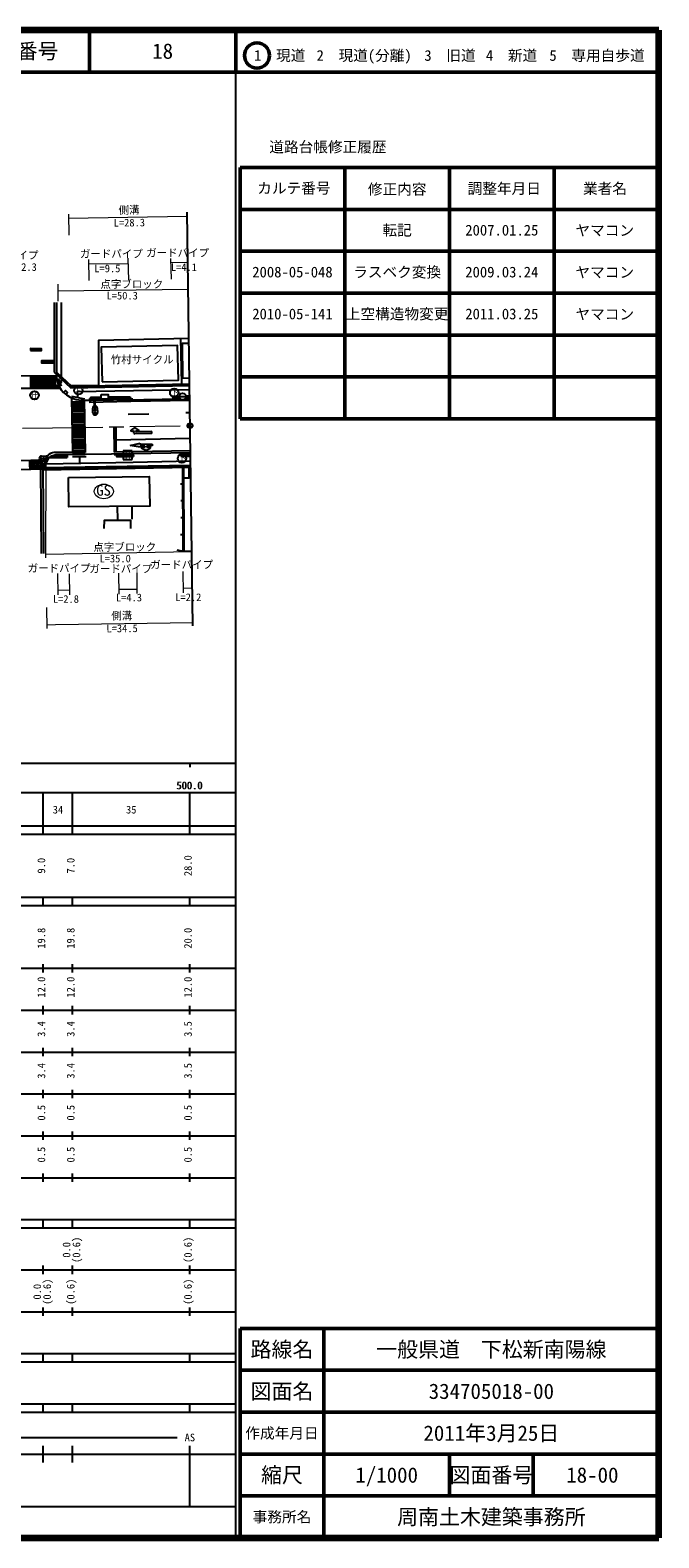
# Model space of a CAD drawing. Units: millimetres at full size, sheet at 1:1000; details may follow other scales. Extents: x -36168206 to 680000, y -213619760 to 380000.
# Drawn here: x 529857 to 680000, y 20000 to 380000 of the extents above; entities that cross this region are included whole.
import ezdxf
from ezdxf.enums import TextEntityAlignment as Align

# ---------------------------------------------------------------- set-up
doc = ezdxf.new("R2010")
doc.units = ezdxf.units.MM
doc.header["$LTSCALE"] = 1000
doc.header["$PDMODE"] = 32
doc.header["$PDSIZE"] = 500
doc.linetypes.add('CHAIN', pattern=[18.5, 12, -1.5, 3.5, -1.5])
for name, color, linetype, lineweight in [('M-BGD', 7, 'Continuous', 25), ('M-BGD-EXST', 7, 'Continuous', 25), ('M-BMK', 2, 'CHAIN', 13), ('M-BMK-HTXT', 7, 'Continuous', 13), ('M-BMK-OTRS', 5, 'Continuous', 25), ('M-BMK-SRVR', 3, 'Continuous', 25), ('M-STR-HTXT', 7, 'Continuous', 13), ('M-STR-STRC', 7, 'Continuous', 25), ('M-TTL', 2, 'Continuous', 140), ('M-TTL-BAND', 7, 'Continuous', 25), ('M-TTL-FRAM', 2, 'Continuous', 50), ('M-TTL-LINE', 7, 'Continuous', 50)]:
    doc.layers.add(name, color=color, linetype=linetype, lineweight=lineweight)
doc.layers.add('M-OTRS', color=6, linetype='Continuous')
doc.layers.add('M-TTL-TXT', color=7, linetype='Continuous')
doc.styles.add('ＭＳ ゴシック', font='')
doc.styles.get('ＭＳ ゴシック').set_extended_font_data('MS Gothic')

msp = doc.modelspace()

# ---------------------------------------------------------------- hatches: boundary and pattern name
at = {"layer": 'M-STR-STRC'}
for points in [[(532590, 303941), (529940, 303947), (529940, 303497), (532590, 303491)], [(535592, 301034), (532592, 301041), (532592, 300591), (535592, 300584)], [(530394, 297496), (529944, 297497), (529946, 294497), (530396, 294496)], [(531294, 297494), (530844, 297495), (530846, 294495), (531296, 294494)], [(532194, 297492), (531744, 297493), (531746, 294493), (532196, 294492)], [(533094, 297490), (532644, 297491), (532646, 294491), (533096, 294490)], [(533994, 297488), (533544, 297489), (533546, 294489), (533996, 294488)], [(534894, 297485), (534444, 297486), (534446, 294486), (534896, 294485)], [(535794, 297483), (535344, 297484), (535346, 294484), (535796, 294483)], [(536695, 295152), (536245, 295152), (536246, 294482), (536696, 294481)], [(542740, 291324), (539741, 291277), (539749, 290827), (542749, 290874)], [(542758, 290424), (539758, 290377), (539767, 289928), (542767, 289975)], [(542775, 289525), (539776, 289478), (539785, 289028), (542784, 289075)], [(542793, 288625), (539793, 288578), (539802, 288128), (542802, 288175)], [(542819, 287275), (542810, 287725), (539811, 287678), (539820, 287228)], [(542837, 286375), (542828, 286825), (539828, 286778), (539837, 286328)], [(542854, 285475), (542846, 285925), (539846, 285878), (539855, 285428)], [(542863, 285025), (539863, 284978), (539872, 284529), (542872, 284576)], [(550324, 285280), (549874, 285273), (549894, 279268), (550344, 279275)], [(555108, 284305), (555728, 284315, 0.74206), (555780, 284499), (554846, 285101), (553930, 284470, 0.74206), (553989, 284287), (554608, 284297), (554616, 283797, 0.41388), (554819, 283600), (558925, 283665), (558917, 284165), (555211, 284107, -0.41421), (555110, 284205)], [(542881, 284126), (539881, 284079), (539890, 283629), (542889, 283676)], [(542898, 283226), (539899, 283179), (539907, 282729), (542907, 282776)], [(542916, 282326), (539916, 282279), (539925, 281829), (542925, 281876)], [(542933, 281426), (539934, 281379), (539942, 280929), (542942, 280976)], [(557710, 280433), (557706, 280708), (558971, 280728), (558964, 281126), (556154, 281082), (556149, 281357), (553760, 280845), (556164, 280409), (556160, 280684), (557239, 280701), (557243, 280426), (556574, 280416, 0.77336), (556505, 280133), (557489, 279605), (558527, 280163, 0.78564), (558453, 280445)], [(529931, 277285), (529481, 277276), (529561, 275177), (530011, 275186)], [(530831, 277304), (530381, 277295), (530461, 275196), (530911, 275205)], [(531731, 277323), (531281, 277313), (531361, 275215), (531811, 275224)], [(532631, 277342), (532181, 277332), (532261, 275233), (532711, 275243)], [(533531, 277360), (533081, 277351), (533094, 277008), (533544, 277025)], [(542951, 280526), (539951, 280479), (539960, 280029), (542960, 280076)], [(542968, 279626), (539969, 279579), (539978, 279129), (542977, 279176)]]:
    msp.add_hatch(color=256, dxfattribs=at).paths.add_polyline_path(points)

# ---------------------------------------------------------------- linework, layer by layer
at = {"layer": 'M-BGD'}
for p, q in [((535583, 315007), (535594, 298304)), ((565789, 306428), (565987, 295499)), ((537828, 293500), (538470, 293020)), ((543887, 291895), (546790, 291923)), ((544279, 292404), (546790, 292417)), ((544279, 292404), (544281, 292154)), ((544281, 292154), (546790, 292167)), ((548490, 292425), (553762, 292452)), ((548490, 292175), (553764, 292202)), ((548490, 291940), (554396, 291997)), ((553762, 292452), (553764, 292202)), ((563817, 292613), (565478, 292636)), ((563817, 292613), (563820, 292363)), ((563820, 292363), (565480, 292386)), ((563826, 292160), (565543, 292183)), ((565469, 292519), (567069, 292519)), ((566907, 292037), (567948, 292064)), ((567004, 292203), (567946, 292216)), ((567057, 292657), (567939, 292669)), ((567061, 292407), (567943, 292419)), ((534313, 277860), (538725, 277930)), ((534655, 278115), (538721, 278180)), ((535305, 278385), (538973, 278428)), ((538721, 278180), (538725, 277930)), ((549912, 278647), (554019, 278586)), ((550459, 278378), (554028, 278414)), ((550459, 278378), (550462, 278128)), ((550462, 278128), (554031, 278164)), ((554019, 278586), (554726, 278576)), ((554028, 278414), (554510, 278419)), ((554031, 278164), (554512, 278169)), ((554510, 278419), (554512, 278169)), ((565702, 278782), (568131, 278762)), ((565855, 278512), (568134, 278544)), ((565859, 278262), (565855, 278512)), ((565859, 278262), (568137, 278294)), ((532862, 275708), (532312, 275704)), ((532312, 275704), (532468, 255050)), ((532862, 275708), (533018, 255054)), ((532863, 275553), (568167, 276119)), ((532865, 275253), (568171, 275819)), ((532867, 275053), (568173, 275652)), ((566240, 275623), (566290, 255626)), ((566490, 275623), (566540, 255603)), ((565763, 271688), (566250, 271688)), ((565818, 267661), (566260, 267662)), ((550636, 266308), (550705, 263030)), ((554155, 266336), (554155, 263226)), ((565826, 263627), (566270, 263627)), ((565789, 259607), (566280, 259608))]:
    msp.add_line(p, q, dxfattribs=at)
for points in [[(536133, 315008), (536144, 298338), (539702, 295023), (567900, 295534)], [(539552, 295163), (546293, 295258), (546233, 306014), (567750, 306470)], [(567767, 305186), (566184, 305187), (566274, 296928), (567881, 296950)], [(535594, 298304), (539548, 294620), (567906, 295134)], [(536171, 297766), (536170, 296939), (536457, 295679), (536789, 294944), (537262, 294115), (537828, 293500), (538515, 292908), (539381, 292328), (540151, 292021), (540830, 291805), (541476, 291699), (542376, 291629), (544431, 291639), (549737, 291719), (557023, 291781), (565656, 292005)], [(537828, 293500), (538271, 293939), (538809, 293474), (538470, 293020)], [(568126, 279098), (549266, 278776), (536601, 278628), (536021, 278601), (535512, 278454), (534943, 278252), (534536, 278059), (534156, 277720), (533692, 277258), (533402, 276800), (533057, 276277), (532785, 275708)], [(566496, 273143), (567836, 273143), (567793, 275646)], [(547558, 261034), (547583, 263025), (553826, 263034), (553835, 261022)], [(564862, 255909), (566407, 255603), (568220, 255603)]]:
    msp.add_lwpolyline(points, dxfattribs=at)
for points in [[(547059, 296003), (565281, 296391), (565042, 304680), (546850, 304322)], [(546790, 293023), (548490, 293023), (548490, 291923), (546790, 291923)], [(538990, 273202), (558257, 273424), (558406, 266368), (539114, 266220)]]:
    msp.add_lwpolyline(points, close=True, dxfattribs=at)
for centre, radius in [((544195, 291898), 150), ((549410, 291948), 150), ((553787, 291991), 150), ((564087, 292163), 150), ((566269, 292519), 800), ((567631, 292212), 150)]:
    msp.add_circle(centre, radius, dxfattribs=at)
at = {"layer": 'M-BGD-EXST'}
for p, q in [((554206, 279559), (552106, 279559)), ((552106, 279559), (552106, 277459)), ((552106, 277459), (554206, 277459)), ((554206, 277459), (554206, 279559))]:
    msp.add_line(p, q, dxfattribs=at)
for centre in [(530898, 292815), (541387, 293985), (564256, 293420), (566097, 277723)]:
    msp.add_circle(centre, 1000, dxfattribs=at)
at = {"layer": 'M-BMK'}
msp.add_lwpolyline([(67031, 278454), (86431, 278732), (154330, 279595), (234206, 280827), (294708, 281532), (354723, 282454), (386841, 282929), (413656, 283279), (452005, 283873), (472541, 284227), (535201, 285043), (568037, 285558)], dxfattribs=at)
at = {"layer": 'M-BMK-HTXT'}
msp.add_ellipse((547450, 269857), major_axis=(2281, 0), ratio=0.765183, dxfattribs=at)
at = {"layer": 'M-BMK-OTRS'}
msp.add_line((568694, 237747), (567336, 336575), dxfattribs=at)
at = {"layer": 'M-BMK-SRVR'}
msp.add_circle((568037, 285558), 600, dxfattribs=at)
at = {"layer": 'M-OTRS'}
msp.add_point((567965, 285638), dxfattribs=at)
at = {"layer": 'M-STR-HTXT'}
for p, q in [((539018, 336081), (539104, 331066)), ((539035, 335109), (567350, 335553)), ((543755, 325216), (543841, 320196)), ((543773, 324164), (553249, 324286)), ((553215, 325535), (553355, 320268)), ((563409, 325505), (563506, 320506)), ((563428, 324515), (567501, 324571)), ((536479, 319331), (536502, 315319)), ((536489, 317720), (567590, 318122)), ((533580, 276404), (533516, 253974)), ((533518, 254839), (568450, 255543)), ((536396, 250229), (536477, 245194)), ((539186, 250155), (539293, 245185)), ((550947, 250367), (551026, 245340)), ((555319, 250427), (555339, 245479)), ((566307, 250727), (566367, 245680)), ((539271, 246241), (536460, 246253)), ((555335, 246425), (551009, 246420)), ((568571, 246738), (566355, 246711)), ((533756, 242171), (533851, 237155))]:
    msp.add_line(p, q, dxfattribs=at)
msp.add_lwpolyline([(533835, 238021), (535875, 238048), (568773, 238563)], dxfattribs=at)
at = {"layer": 'M-STR-STRC'}
for p, q in [((526801, 297505), (536171, 297482)), ((529944, 297497), (529946, 294497)), ((530394, 297496), (530396, 294496)), ((530844, 297495), (530846, 294495)), ((531294, 297494), (531296, 294494)), ((531744, 297493), (531746, 294493)), ((532194, 297492), (532196, 294492)), ((532644, 297491), (532646, 294491)), ((533094, 297490), (533096, 294490)), ((533544, 297489), (533546, 294489)), ((533994, 297488), (533996, 294488)), ((534444, 297486), (534446, 294486)), ((534894, 297485), (534896, 294485)), ((535344, 297484), (535346, 294484)), ((535794, 297483), (535796, 294483)), ((536514, 296806), (537225, 294961)), ((525957, 294507), (537054, 294480)), ((539723, 292192), (539978, 279129)), ((539760, 292626), (542875, 291992)), ((542734, 291631), (542977, 279176)), ((539741, 291277), (542740, 291324)), ((539749, 290827), (542749, 290874)), ((539758, 290377), (542758, 290424)), ((539767, 289928), (542767, 289975)), ((539776, 289478), (542775, 289525)), ((539785, 289028), (542784, 289075)), ((539793, 288578), (542793, 288625)), ((539802, 288128), (542802, 288175)), ((544845, 288642), (544793, 289741)), ((545216, 290312), (545158, 291523)), ((545416, 290322), (545358, 291533)), ((545891, 289794), (545944, 288695)), ((553240, 288321), (558215, 288379)), ((567043, 288691), (567994, 288704)), ((539811, 287678), (542810, 287725)), ((539820, 287228), (542819, 287275)), ((539828, 286778), (542828, 286825)), ((539837, 286328), (542837, 286375)), ((539846, 285878), (542846, 285925)), ((539855, 285428), (542854, 285475)), ((539863, 284978), (542863, 285025)), ((539872, 284529), (542872, 284576)), ((549874, 285273), (549894, 279268)), ((550324, 285280), (550344, 279275)), ((554846, 285101), (553930, 284470)), ((555780, 284499), (554846, 285101)), ((539881, 284079), (542881, 284126)), ((539890, 283629), (542889, 283676)), ((539899, 283179), (542898, 283226)), ((539907, 282729), (542907, 282776)), ((539916, 282279), (542916, 282326)), ((539925, 281829), (542925, 281876)), ((539934, 281379), (542933, 281426)), ((539942, 280929), (542942, 280976)), ((568079, 282505), (550334, 282115)), ((553760, 280845), (556149, 281357)), ((556164, 280409), (553760, 280845)), ((553989, 284287), (554608, 284297)), ((554616, 283797), (554608, 284297)), ((558925, 283665), (554819, 283600)), ((555108, 284305), (555728, 284315)), ((555110, 284205), (555108, 284305)), ((558917, 284165), (555211, 284107)), ((556154, 281082), (556149, 281357)), ((558964, 281126), (556154, 281082)), ((558925, 283665), (558917, 284165)), ((558964, 281126), (558971, 280728)), ((526251, 277208), (533800, 277366)), ((529931, 277285), (530011, 275186)), ((530381, 277295), (530461, 275196)), ((530831, 277304), (530911, 275205)), ((531281, 277313), (531361, 275215)), ((531731, 277323), (531811, 275224)), ((532181, 277332), (532261, 275233)), ((532566, 278282), (533666, 278282)), ((532631, 277342), (532711, 275243)), ((539951, 280479), (542951, 280526)), ((539952, 278215), (543243, 278220)), ((539960, 280029), (542960, 280076)), ((539969, 279579), (542968, 279626)), ((539978, 279129), (542977, 279176)), ((541631, 278218), (541635, 276534)), ((568120, 279558), (549894, 279268)), ((557239, 280701), (556160, 280684)), ((556164, 280409), (556160, 280684)), ((557489, 279605), (556505, 280133)), ((557243, 280426), (556574, 280416)), ((557239, 280701), (557243, 280426)), ((557489, 279605), (558527, 280163)), ((558971, 280728), (557706, 280708)), ((557706, 280708), (557710, 280433)), ((558453, 280445), (557710, 280433)), ((526295, 275109), (533844, 275266)), ((533666, 277182), (532566, 277182)), ((533805, 277047), (533307, 275626))]:
    msp.add_line(p, q, dxfattribs=at)
for points in [[(536916, 295764), (537306, 295936), (537328, 314993)], [(535592, 301034), (532592, 301041), (532592, 300591), (535592, 300584)], [(536696, 294481), (536695, 295152), (536245, 295152), (536246, 294482)], [(541206, 292332), (541200, 293685), (567919, 294186)], [(567955, 291560), (553889, 291292), (543936, 291119)], [(533081, 277351), (533094, 277008), (533544, 277025), (533531, 277360)], [(539978, 279129), (535501, 279129), (535222, 279108), (534713, 278892), (534358, 278691), (534095, 278417), (533849, 278054), (533615, 277647)], [(568153, 277099), (554433, 276741), (533580, 276404)]]:
    msp.add_lwpolyline(points, dxfattribs=at)
msp.add_lwpolyline([(529940, 303497), (532590, 303491), (532590, 303941), (529940, 303947)], close=True, dxfattribs=at)
for centre, radius in [((545239, 291915), 400), ((545333, 289833), 150), ((545362, 289213), 150), ((545392, 288594), 150), ((532500, 277726), 150), ((533120, 277726), 150), ((533740, 277726), 150)]:
    msp.add_circle(centre, radius, dxfattribs=at)
for centre, radius, start, end in [((545342, 289767), 550, 92.73281, 182.73281), ((545394, 288669), 550, 182.73281, 272.73281), ((545342, 289767), 550, 2.73281, 92.73281), ((545394, 288669), 550, 272.73281, 2.73281), ((553987, 284387), 100, 124.58748, 270.89742), ((555726, 284415), 100, 270.89742, 57.20735), ((554816, 283800), 200, 180.96177, 270.89742), ((555210, 284206), 100, 180.89742, 270.89742), ((532566, 277732), 550, 90, 180), ((532566, 277732), 550, 180, 270), ((533666, 277732), 550, 0, 90), ((533666, 277732), 550, 270, 0), ((556576, 280266), 150, 90.89742, 241.76559), ((558456, 280295), 150, 298.27876, 90.89742)]:
    msp.add_arc(centre, radius, start, end, dxfattribs=at)
at = {"layer": 'M-TTL'}
for p, q in [((680000, 380000), (40000, 380000)), ((680000, 20000), (680000, 380000)), ((40000, 20000), (680000, 20000))]:
    msp.add_line(p, q, dxfattribs=at)
at = {"layer": 'M-TTL-BAND'}
for p, q in [((579000, 20000), (579000, 370000)), ((40000, 205000), (579000, 205000)), ((568000, 205000), (568000, 204000)), ((68000, 198000), (579000, 198000)), ((533000, 188000), (533000, 198000)), ((540000, 188000), (540000, 198000)), ((568000, 188000), (568000, 198000)), ((40000, 190000), (579000, 190000)), ((40000, 188000), (579000, 188000)), ((40000, 173000), (579000, 173000)), ((533000, 171000), (533000, 173000)), ((540000, 171000), (540000, 173000)), ((568000, 171000), (568000, 173000)), ((40000, 171000), (579000, 171000)), ((40000, 156000), (579000, 156000)), ((533000, 155000), (533000, 157000)), ((540000, 155000), (540000, 157000)), ((568000, 155000), (568000, 157000)), ((46000, 146000), (579000, 146000)), ((533000, 145000), (533000, 147000)), ((540000, 145000), (540000, 147000)), ((568000, 145000), (568000, 147000)), ((533000, 135000), (533000, 137000)), ((540000, 135000), (540000, 137000)), ((568000, 135000), (568000, 137000)), ((52000, 136000), (579000, 136000)), ((46000, 126000), (579000, 126000)), ((533000, 125000), (533000, 127000)), ((540000, 125000), (540000, 127000)), ((568000, 125000), (568000, 127000)), ((52000, 116000), (579000, 116000)), ((533000, 115000), (533000, 117000)), ((540000, 115000), (540000, 117000)), ((568000, 115000), (568000, 117000)), ((46000, 106000), (579000, 106000)), ((533000, 105000), (533000, 107000)), ((540000, 105000), (540000, 107000)), ((568000, 105000), (568000, 107000)), ((40000, 96000), (579000, 96000)), ((40000, 94000), (579000, 94000)), ((533000, 94000), (533000, 96000)), ((540000, 94000), (540000, 96000)), ((568000, 94000), (568000, 96000)), ((49000, 84000), (579000, 84000)), ((533000, 83000), (533000, 85000)), ((540000, 83000), (540000, 85000)), ((568000, 83000), (568000, 85000)), ((40000, 74000), (579000, 74000)), ((533000, 73000), (533000, 75000)), ((540000, 73000), (540000, 75000)), ((568000, 73000), (568000, 75000)), ((40000, 64000), (579000, 64000)), ((40000, 62000), (579000, 62000)), ((533000, 62000), (533000, 64000)), ((540000, 62000), (540000, 64000)), ((568000, 62000), (568000, 64000)), ((40000, 52000), (579000, 52000)), ((533000, 50000), (533000, 52000)), ((540000, 50000), (540000, 52000)), ((568000, 50000), (568000, 52000)), ((40000, 50000), (579000, 50000)), ((71000, 44000), (565000, 44000)), ((40000, 40000), (579000, 40000)), ((533000, 38000), (533000, 42000)), ((540000, 38000), (540000, 42000)), ((568000, 27500), (568000, 42000)), ((68000, 27500), (579000, 27500))]:
    msp.add_line(p, q, dxfattribs=at)
at = {"layer": 'M-TTL-FRAM'}
for p, q in [((580000, 347197), (580000, 287197)), ((580000, 347197), (680000, 347197)), ((580000, 287197), (680000, 287197)), ((680000, 70000), (580000, 70000)), ((580000, 70000), (580000, 20000))]:
    msp.add_line(p, q, dxfattribs=at)
at = {"layer": 'M-TTL-LINE'}
for p, q in [((543997, 380000), (543997, 370000)), ((579000, 380000), (579000, 370000)), ((40000, 370000), (680000, 370000)), ((605000, 347197), (605000, 287197)), ((630000, 347197), (630000, 287197)), ((655000, 347197), (655000, 287197)), ((580000, 337197), (680000, 337197)), ((580000, 327197), (680000, 327197)), ((580000, 317197), (680000, 317197)), ((580000, 307197), (680000, 307197)), ((580000, 297197), (680000, 297197)), ((600000, 70000), (600000, 20000)), ((680000, 60000), (580000, 60000)), ((680000, 50000), (580000, 50000)), ((680000, 40000), (580000, 40000)), ((630000, 40000), (630000, 30000)), ((650000, 40000), (650000, 30000)), ((680000, 30000), (580000, 30000))]:
    msp.add_line(p, q, dxfattribs=at)
msp.add_circle((584031, 373958), 3000, dxfattribs=at)

# ---------------------------------------------------------------- texts
at = {"layer": 'M-BGD-EXST', "style": 'ＭＳ ゴシック'}
for s, p in [('仕', (530909, 292788)), ('F', (541398, 293957))]:
    msp.add_text(s, height=1320, dxfattribs=at).set_placement(p, align=Align.MIDDLE_CENTER)
for s, height, p in [('下', 1320, (563403, 292433)), ('H', 1833, (552558, 277151)), ('下', 1320, (565244, 276736))]:
    msp.add_text(s, height=height, dxfattribs=at).set_placement(p, align=Align.BOTTOM_LEFT)
at = {"layer": 'M-BMK-HTXT', "style": 'ＭＳ ゴシック'}
for s, height, p in [('竹村サイクル', 1833, (549117, 299882)), ('GS', 2566, (545644, 268068))]:
    msp.add_text(s, height=height, dxfattribs=at).set_placement(p, align=Align.BOTTOM_LEFT)
at = {"layer": 'M-STR-HTXT', "style": 'ＭＳ ゴシック'}
for s, rotation, p in [('L=28.3', 0.441, (549822, 332550)), ('側溝', 1.234, (550997, 335542)), ('側溝', 1.234, (549266, 238652)), ('L=34.5', 0.441, (548091, 235659))]:
    msp.add_text(s, height=1833, rotation=rotation, dxfattribs=at).set_placement(p, align=Align.BOTTOM_LEFT)
for s, p in [('ガードパイプ', (541740, 325129)), ('ガードパイプ', (557573, 325356)), ('ガードパイプ', (516839, 324789)), ('L=2.3', (525215, 321973)), ('L=9.5', (545179, 321644)), ('L=4.1', (563468, 321946)), ('点字ブロック', (546635, 317889)), ('L=50.3', (548099, 315149)), ('点字ブロック', (544954, 255114)), ('ガードパイプ', (529264, 250055)), ('ガードパイプ', (544001, 249913)), ('L=35.0', (546418, 252374)), ('ガードパイプ', (558549, 250905)), ('L=2.8', (535279, 242709)), ('L=4.3', (550335, 243063)), ('L=2.2', (564505, 243122))]:
    msp.add_text(s, height=1833, dxfattribs=at).set_placement(p, align=Align.BOTTOM_LEFT)
at = {"layer": 'M-TTL-BAND', "style": 'ＭＳ ゴシック'}
for s, p in [('500.0', (567844, 198195)), ('500.0', (568000, 198195)), ('34', (536500, 192405)), ('35', (554000, 192405)), ('AS', (568000, 42500))]:
    msp.add_text(s, height=1833, dxfattribs=at).set_placement(p, align=Align.BOTTOM_CENTER)
for s, p in [('9.0', (534000, 180500)), ('7.0', (541000, 180500)), ('28.0', (569000, 180500)), ('19.8', (534000, 163174)), ('19.8', (541000, 163174)), ('20.0', (569000, 163174)), ('12.0', (534000, 151500)), ('12.0', (541000, 151500)), ('12.0', (569000, 151500)), ('3.4', (534000, 141500)), ('3.4', (541000, 141500)), ('3.5', (569000, 141500)), ('3.4', (534000, 131500)), ('3.4', (541000, 131500)), ('3.5', (569000, 131500)), ('0.5', (534000, 121500)), ('0.5', (541000, 121500)), ('0.5', (569000, 121500)), ('0.5', (534000, 111500)), ('0.5', (541000, 111500)), ('0.5', (569000, 111500)), ('0.0', (540000, 88764)), ('(0.6)', (542370, 88764)), ('(0.6)', (569000, 88764)), ('0.0', (533000, 78764)), ('(0.6)', (535370, 78764)), ('(0.6)', (541000, 78764)), ('(0.6)', (569000, 78764))]:
    msp.add_text(s, height=1833, rotation=90, dxfattribs=at).set_placement(p, align=Align.BOTTOM_CENTER)
at = {"layer": 'M-TTL-TXT', "style": 'ＭＳ ゴシック'}
for s, height, p in [('図面番号', 3666, (526622, 375000)), ('18', 3666, (561497, 375000)), ('1\u3000現道', 2566, (589448, 373958)), ('2\u3000現道(分離)', 2566, (609619, 373958)), ('3\u3000旧道', 2566, (630121, 373958)), ('4\u3000新道', 2566, (644824, 373958)), ('5\u3000専用自歩道', 2566, (665228, 373958)), ('道路台帳修正履歴', 2566, (600968, 352113)), ('カルテ番号', 2566, (592839, 342277)), ('修正内容', 2566, (617509, 342023)), ('調整年月日', 2566, (643089, 342197)), ('業者名', 2566, (667134, 342197)), ('転記', 2566, (617500, 332245)), ('2007.01.25', 2566, (642500, 332245)), ('ヤマコン', 2566, (667077, 332189)), ('2008-05-048', 2566, (592500, 322245)), ('ラスベク変換', 2566, (617500, 322245)), ('2009.03.24', 2566, (642500, 322245)), ('ヤマコン', 2566, (667077, 322189)), ('2010-05-141', 2566, (592500, 312245)), ('上空構造物変更', 2566, (617500, 312245)), ('2011.03.25', 2566, (642500, 312245)), ('ヤマコン', 2566, (667077, 312189)), ('路線名', 3666, (590000, 65000)), ('路線名', 3666, (590000, 65000)), ('一般県道\u3000下松新南陽線', 3666, (640000, 65000)), ('図面名', 3666, (590000, 55000)), ('図面名', 3666, (590000, 55000)), ('334705018-00', 3666, (640000, 55000)), ('2011年3月25日', 3666, (640000, 45000)), ('作成年月日', 2566, (590000, 45000)), ('作成年月日', 2566, (590000, 45000)), ('縮尺', 3666, (590000, 35000)), ('縮尺', 3666, (590000, 35000)), ('1/1000', 3666, (615000, 35000)), ('図面番号', 3666, (640000, 35000)), ('図面番号', 3666, (640000, 35000)), ('18-00', 3666, (664125, 35000)), ('事務所名', 2566, (590000, 25000)), ('事務所名', 2566, (590000, 25000)), ('周南土木建築事務所', 3666, (640000, 25000))]:
    msp.add_text(s, height=height, dxfattribs=at).set_placement(p, align=Align.MIDDLE_CENTER)

doc.saveas('drawing.dxf')
